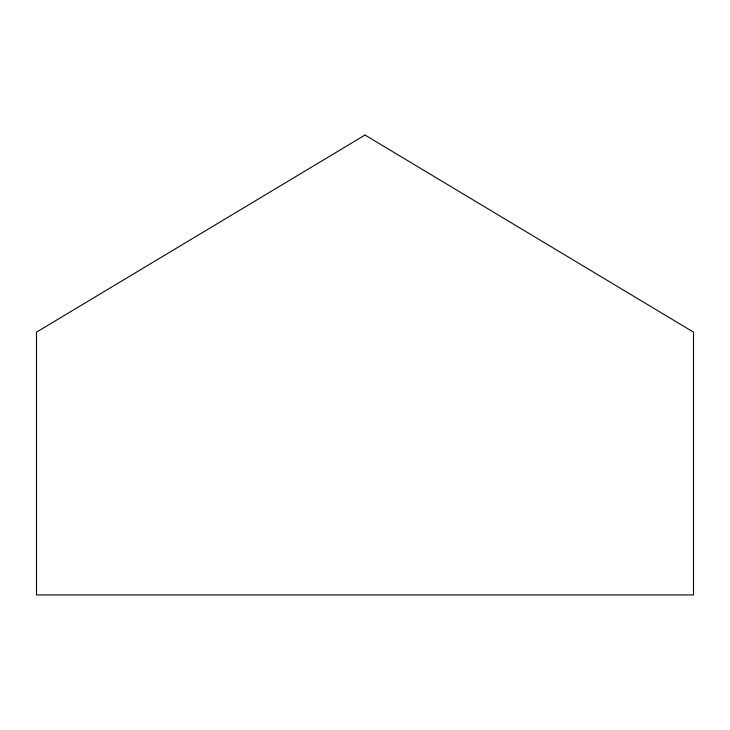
<?xml version="1.0" encoding="UTF-8"?>
<svg xmlns="http://www.w3.org/2000/svg" width="730" height="730" viewBox="0 0 730 730"><rect width="100%" height="100%" fill="white"/><g stroke="black" fill="none" stroke-linecap="round" stroke-linejoin="round"><path stroke-width="1.09" d="M365 135.05L36.5 332.15L36.5 594.95L693.5 594.95L693.5 332.15L365 135.05"/></g></svg>
